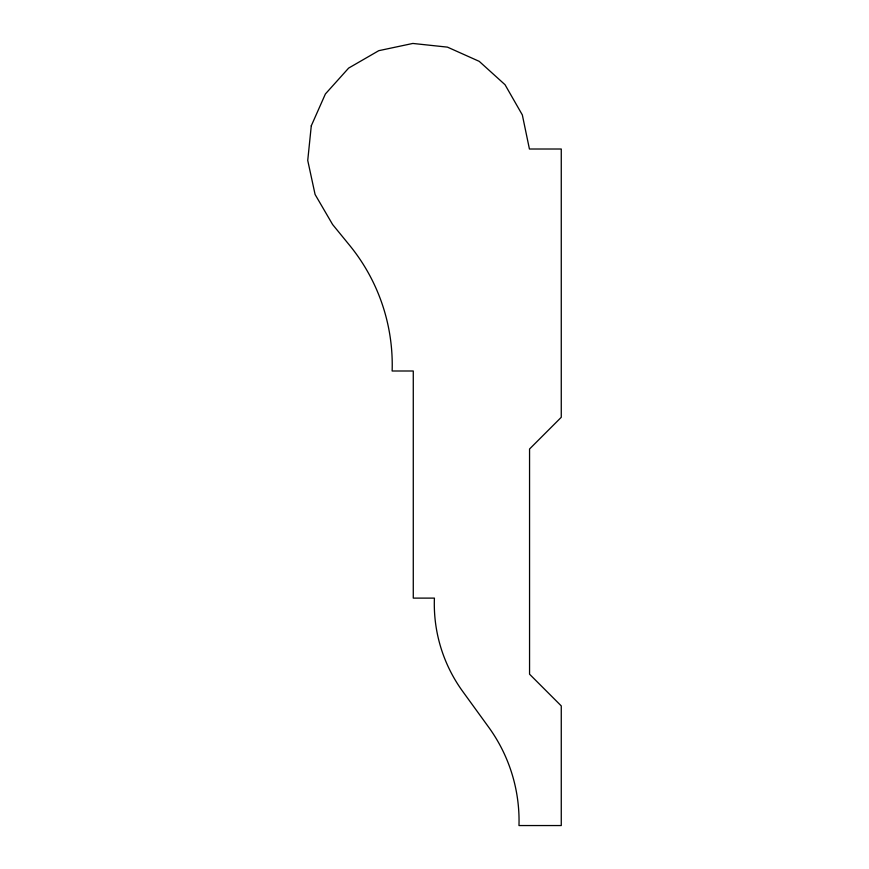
<?xml version="1.0" encoding="UTF-8"?>
<svg xmlns="http://www.w3.org/2000/svg" width="869" height="869" viewBox="0 0 869 869"><rect width="100%" height="100%" fill="white"/><g stroke="black" fill="none" stroke-linecap="round" stroke-linejoin="round"><path stroke-width="1.3" d="M311.287 125.809L307.735 160.439L315.089 194.471L332.621 224.539L349.566 245.275A188.975 188.975 0 0 1 392.136 370.998L413.275 370.998L413.275 598.111L434.413 598.111A149.023 149.023 0 0 0 462.721 691.431L488.65 727.168A159.418 159.418 0 0 1 518.978 825.55L561.265 825.55L561.265 705.91L529.558 674.192L529.558 449.001L561.265 417.294L561.265 149.012L529.427 149.012L522.334 114.925L505.041 84.717L479.232 61.351L447.459 47.132L412.84 43.45L378.786 50.674L348.643 68.086L325.386 93.982L311.287 125.809"/></g></svg>
